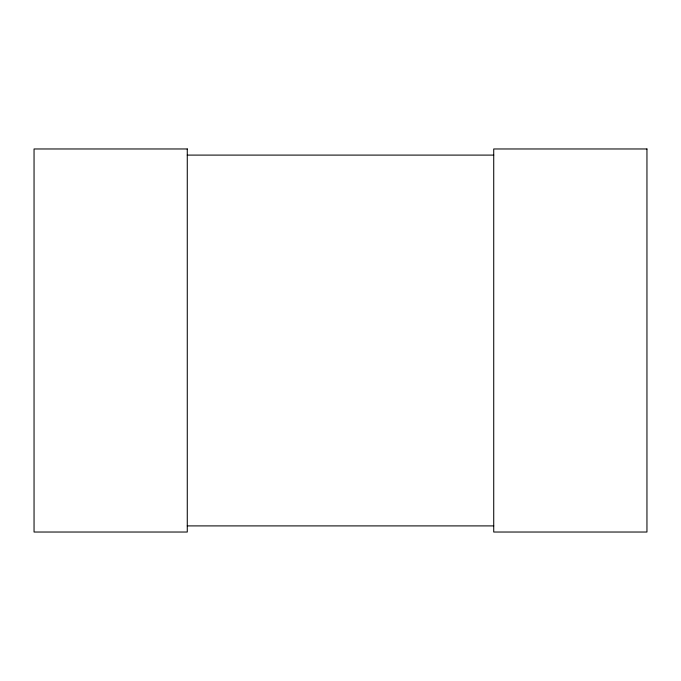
<?xml version="1.0" encoding="UTF-8"?>
<svg xmlns="http://www.w3.org/2000/svg" width="681" height="681" viewBox="0 0 681 681"><rect width="100%" height="100%" fill="white"/><g stroke="black" fill="none" stroke-linecap="round" stroke-linejoin="round"><path stroke-width="1.02" d="M187.275 155.098L493.725 155.098M187.275 525.902L493.725 525.902M187.275 148.969L34.05 148.969L34.05 532.031L187.275 532.031L187.275 148.969M646.95 148.969L493.725 148.969L493.725 532.031L646.95 532.031L646.95 148.969"/></g></svg>
